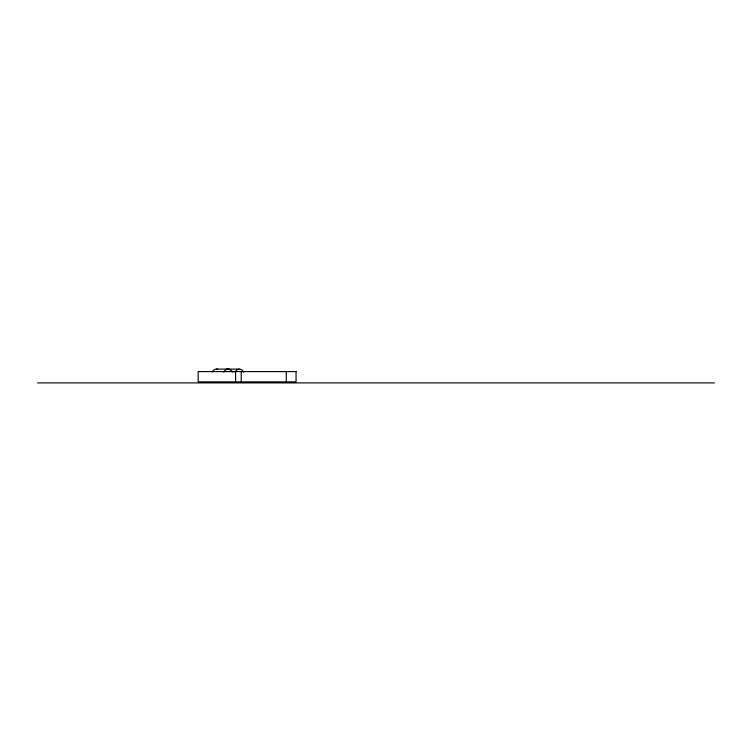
<?xml version="1.0" encoding="UTF-8"?>
<svg xmlns="http://www.w3.org/2000/svg" width="752" height="752" viewBox="0 0 752 752"><rect width="100%" height="100%" fill="white"/><g stroke="black" fill="none" stroke-linecap="round" stroke-linejoin="round"><path stroke-width="1.13" d="M216.491 369.1L239.315 369.1M37.6 382.9L714.4 382.9M286.258 371.582L286.258 381.866M241.213 371.582L241.213 381.866M235.573 371.582L235.573 381.866M212.158 372.099A6.007 5.001 -90 0 1 217.789 369.307M223.758 372.099A6.007 5.001 -90 0 1 232.415 372.099M226.427 369.307A6.007 5.001 -90 0 1 229.012 369.307M234.991 372.099A6.007 5.001 -90 0 1 243.648 372.099M296.053 371.582L198.18 371.582L198.18 381.866L296.053 381.866L296.053 371.582"/></g></svg>
